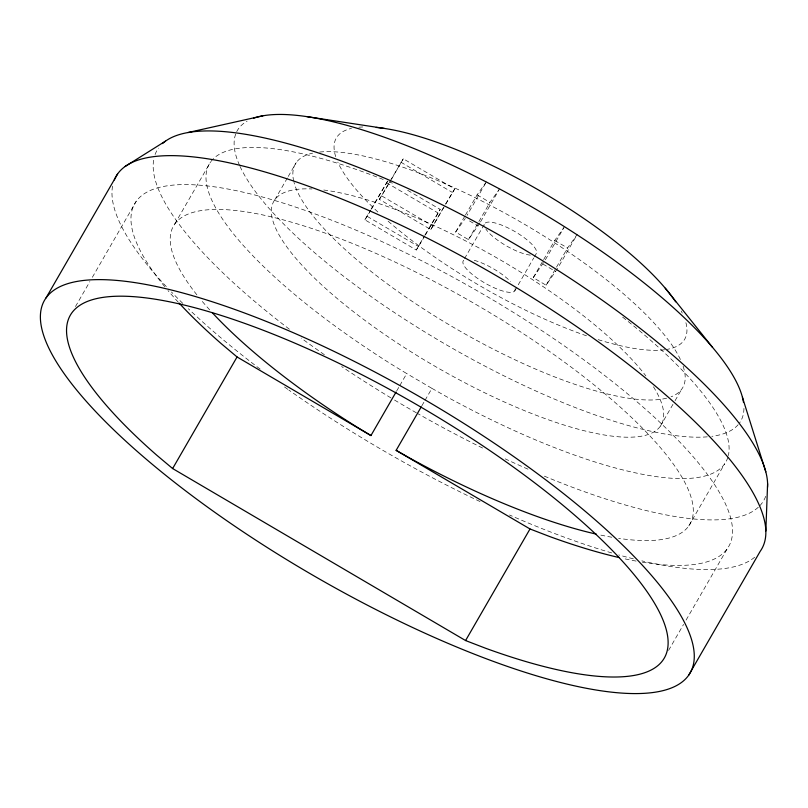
<?xml version="1.0" encoding="UTF-8"?>
<svg xmlns="http://www.w3.org/2000/svg" width="808" height="808" viewBox="0 0 808 808"><rect width="100%" height="100%" fill="white"/><g stroke="black" fill="none" stroke-linecap="round" stroke-linejoin="round"><path stroke-width="0.61" stroke-dasharray="4.04 3.03" d="M75.477 306.535L89.86 281.618M92.365 277.285L136.148 201.444M174.7 224.089L210.494 162.095M274.76 199.828L287.648 177.507M288.254 176.447L296.233 162.63M424.856 235.976L416.302 250.015L364.893 219.827L370.407 210.262M371.024 209.201L388.173 180.073M364.893 219.827L370.993 210.04M371.599 208.979L388.779 179.224M379.396 199.394L403.283 158.792L454.692 188.971L430.805 229.573L379.396 199.394L391.011 180.043M391.627 178.982L403.283 158.792M416.302 250.015L424.281 236.199M424.887 235.128L440.188 209.413L406.99 189.91M425.462 234.916L440.188 209.413M430.805 229.573L444.915 205.131M445.531 204.071L454.692 188.971M479.972 222.816L468.458 239.623L455.611 232.078L464.812 216.14M465.428 215.079L477.084 194.879L486.749 181.255L467.115 215.271M468.458 239.623L478.275 222.624M478.892 221.554L489.941 202.424L498.92 189.779M480.588 221.756L499.607 188.809M464.549 258.6L484.79 223.533M396.678 390.971L399.192 386.628M399.819 385.537L406.727 373.569L394.243 366.014A298.182 83.194 30 0 1 206.05 179.416A298.182 83.194 30 0 1 383.204 179.477M421.877 405.767L424.382 401.414M425.018 400.334L431.926 388.365L406.727 373.569M514.726 290.91L533.745 257.964M534.361 256.904L536.199 253.722A29.815 8.322 30 0 0 511.939 229.906A29.815 8.322 30 0 0 484.416 225.806M557.601 268.387L546.097 285.204L533.24 277.659L543.057 260.651M543.673 259.59L554.712 240.461L563.691 227.816M533.24 277.659L544.744 260.843M545.36 259.782L564.378 226.836M546.097 285.204L555.914 268.195M556.52 267.135L567.57 248.006L577.235 234.381L558.217 267.327M660.338 426.21L674.448 401.768M675.064 400.707L681.811 389.012M688.81 525.937L724.604 463.944M668.57 650.41L683.578 624.412M686.083 620.079L727.362 548.571M455.611 232.078L465.277 218.453M431.926 388.365L444.632 395.597A298.182 83.194 30 0 0 728.099 456.54M477.084 194.879L489.941 202.424M554.712 240.461L567.57 248.006M400.869 162.196L452.278 192.375M469.559 220.968L478.134 225.998M542.905 264.034L555.763 271.579M386.365 182.628L437.774 212.817M381.81 195.98L433.219 226.169M367.307 216.423L418.716 246.602M754.682 557.217A372.72 103.99 30 0 1 641.855 560.873M633.351 558.823A372.72 103.99 30 0 1 618.756 554.945M611.707 552.914A372.72 103.99 30 0 1 509.535 515.009M480.053 501.566A372.72 103.99 30 0 1 288.83 390.042M287.82 389.325A372.72 103.99 30 0 1 282.76 385.729M260.125 369.084A372.72 103.99 30 0 1 188.365 308.747M182.83 303.424A372.72 103.99 30 0 1 171.478 292.021M166.297 286.577A372.72 103.99 30 0 1 112.676 185.507M765.681 496.324A350.238 97.718 30 0 1 759.177 506.404M758.278 507.262A350.238 97.718 30 0 1 542.633 475.427M528.008 469.165A350.238 97.718 30 0 1 505.202 458.873M482.578 448.036A350.238 97.718 30 0 1 417.423 413.423M416.362 412.807A350.238 97.718 30 0 1 392.011 398.536M390.961 397.9A350.238 97.718 30 0 1 341.663 366.549M324.382 354.722A350.238 97.718 30 0 1 301.222 338.098M289.365 329.209A350.238 97.718 30 0 1 153.833 158.994M155.096 154.51A350.238 97.718 30 0 1 158.459 148.137M738.128 424.715A290.607 81.073 30 0 1 711.848 436.35M707.283 436.835A290.607 81.073 30 0 1 447.511 345.471A290.607 81.073 30 0 1 240.016 166.387M239.542 165.327A290.607 81.073 30 0 1 236.249 132.684M236.734 131.654A290.607 81.073 30 0 1 247.117 121.129M743.936 408.434A290.607 81.073 30 0 1 739.552 422.917M685.911 322.715A201.152 56.116 30 0 1 666.974 349.389M664.63 349.753A201.152 56.116 30 0 1 596.466 339.108M586.487 335.805A201.152 56.116 30 0 1 387.042 220.271M377.881 212.009A201.152 56.116 30 0 1 337.805 162.145M335.694 156.631A201.152 56.116 30 0 1 351.44 128.391M358.843 127.22A201.152 56.116 30 0 1 362.772 126.977M681.205 311.019A201.152 56.116 30 0 1 682.245 313.08M164.711 286.628A342.905 95.667 30 0 1 267.711 198.465A342.905 95.667 30 0 1 666.499 428.644A342.905 95.667 30 0 1 642.027 562.115M636.078 561.085A342.905 95.667 30 0 1 622.726 558.379M178.275 302.192A342.905 95.667 30 0 1 167.983 290.537M196.869 294.839A298.182 83.194 30 0 1 290.84 221.988A298.182 83.194 30 0 1 634.735 420.534A298.182 83.194 30 0 1 618.625 538.34M611.767 537.229A298.182 83.194 30 0 1 599.788 534.886M209.676 309.858A298.182 83.194 30 0 1 200.758 299.627M389.001 181.8A298.182 83.194 30 0 1 392.345 183.163M622.635 317.13A298.182 83.194 30 0 1 728.361 455.51M653.47 386.82A223.634 62.388 30 0 1 435.29 366.438A223.634 62.388 30 0 1 311.969 188.961M323.766 190.021A223.634 62.388 30 0 1 645.865 375.912M683.124 366.236A223.634 62.388 30 0 1 671.034 396.809M666.64 398.182A223.634 62.388 30 0 1 456.833 329.28A223.634 62.388 30 0 1 294.011 182.335M293.728 181.194A223.634 62.388 30 0 1 312.585 153.167M319.716 152.035A223.634 62.388 30 0 1 520.534 221.968A223.634 62.388 30 0 1 681.013 360.843M515.1 288.638A29.815 8.322 30 0 1 484.184 282.628A29.815 8.322 30 0 1 465.448 259.479M474.266 260.338A29.815 8.322 30 0 1 510.616 281.679M530.341 255.106A29.815 8.322 30 0 1 485.82 228.957"/><path stroke-width="1.21" d="M765.843 531.028L767.6 483.679M46.016 297.95L117.594 173.962M172.629 468.549L156.873 455.308A342.905 95.667 30 0 1 181.729 304.464A342.905 95.667 30 0 1 626.23 565.438A342.905 95.667 30 0 1 485.335 648.157L465.58 640.552L172.629 468.549L237.057 356.964L221.301 343.713A342.905 95.667 30 0 1 179.124 303.101M237.057 356.964L370.933 435.562L396.051 392.062M619.292 557.601A342.905 95.667 30 0 1 549.763 536.573L530.008 528.967L396.132 450.359L421.251 406.858M465.58 640.552L530.008 528.967M688.648 675.256A372.72 103.99 30 0 0 259.004 318.534A372.72 103.99 30 0 0 154.338 466.014A372.72 103.99 30 0 0 688.648 675.256L760.227 551.268A372.72 103.99 30 0 0 488.789 271.337A372.72 103.99 30 0 0 114.332 179.931M125.068 166.519L165.468 141.148M187.941 132.552L262.964 115.797M306.889 116.635L384.426 128.442M396.132 450.359L408.848 457.591A298.182 83.194 30 0 0 596.294 534.118M370.933 435.562L358.449 428.008A298.182 83.194 30 0 1 212.252 312.676M665.236 288.173L712.565 347.41M742.441 397.304L765.802 471.832M162.509 143.572A350.238 97.718 30 0 1 501.667 236.451A350.238 97.718 30 0 1 767.539 487.295M253.55 118.221A290.607 81.073 30 0 1 531.341 206.636A290.607 81.073 30 0 1 743.491 402.374M376.245 127.442A201.152 56.116 30 0 1 675.67 301.828"/></g></svg>
